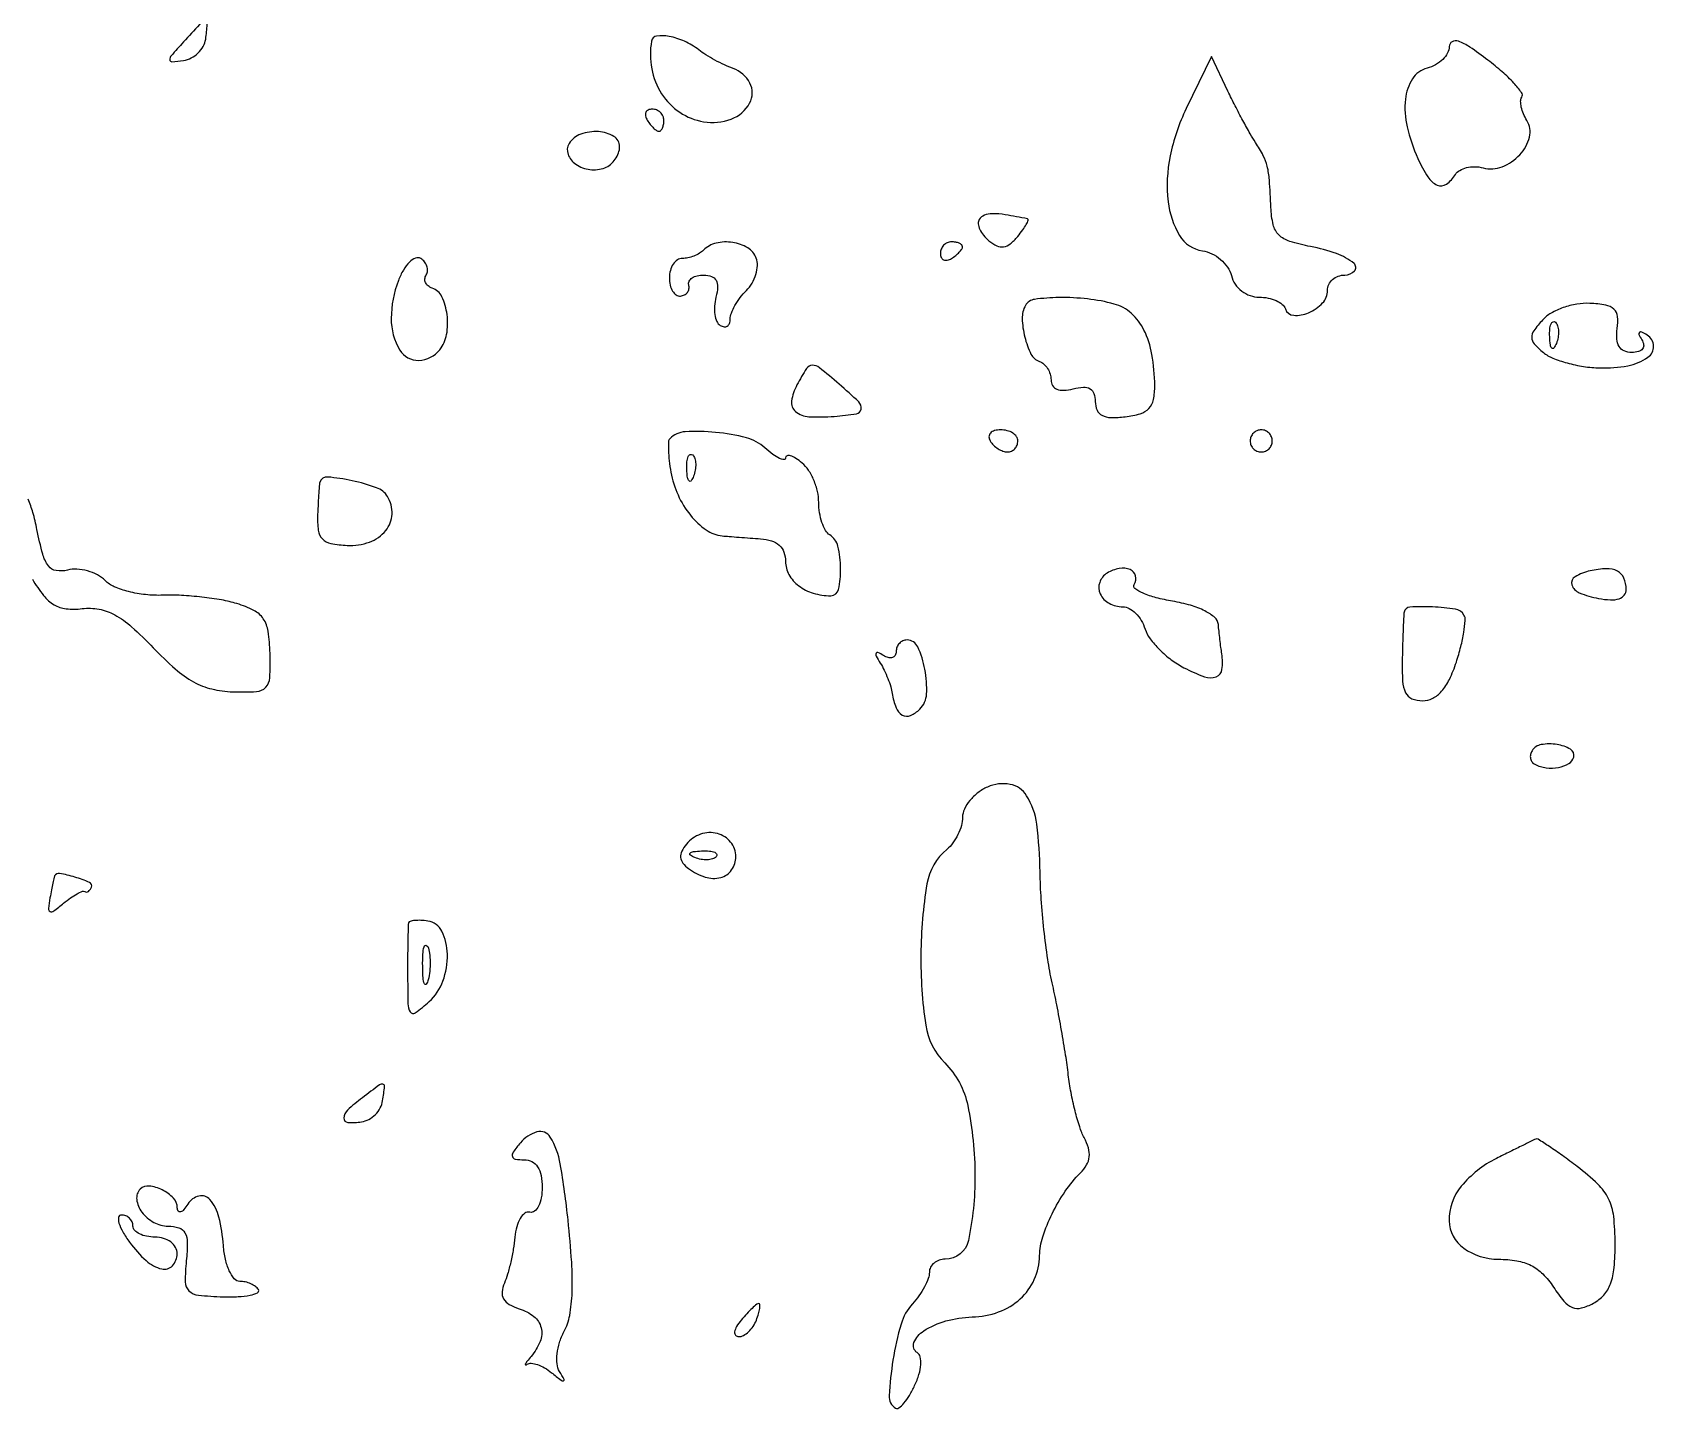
# Model space of a CAD drawing. Extents: x 0 to 5034, y 0 to 2560.
# Drawn here: x 1566.9 to 1713.5, y 966.5 to 1090.9 of the extents above; entities that cross this region are included whole.
import ezdxf

# ---------------------------------------------------------------- set-up
doc = ezdxf.new("R2010")
doc.units = 0

msp = doc.modelspace()

# ---------------------------------------------------------------- linework, layer by layer
for points in [[(1580.568603, 1090.075805, 0.005286), (1579.46245, 1088.827239, 0.18237), (1579.328564, 1088.464567, 0.435285), (1579.519364, 1088.289449, 0.016801), (1580.580487, 1088.408934, 0.084275), (1581.268867, 1088.632391, 0.071263), (1581.890588, 1089.080312, 0.072374), (1582.353247, 1089.67682, 0.09263), (1582.578388, 1090.333129, 0.019066), (1582.721463, 1091.657664, 0.473108), (1582.487066, 1091.878874, 0.172957), (1582.017329, 1091.640342, 0.00571)], [(1622.884846, 1090.161516, 0.089437), (1622.900003, 1087.655867, 0.097343), (1623.799434, 1085.394286, 0.10183), (1625.445041, 1083.715967, 0.107618), (1627.588323, 1082.865207, 0.130068), (1630.073367, 1083.10257, 0.180024), (1631.755662, 1084.548975, 0.251402), (1631.777043, 1086.357445, 0.189103), (1630.25, 1087.686619, -0.023357), (1629.481605, 1088.001706, -0.01484), (1628.617241, 1088.435925, -0.014905), (1627.792496, 1088.913655, -0.026589), (1627.149118, 1089.361404, 0.058152), (1625.872165, 1090.135525, 0.060909), (1624.470841, 1090.579997, 0.080389), (1623.348264, 1090.608115, 0.326695)], [(1695, 1089.667523, -0.125306), (1694.850445, 1089.080137, -0.07453), (1694.4125, 1088.500942, -0.066767), (1693.76463, 1088.017299, -0.063122), (1693, 1087.710251, 0.188632), (1691.674165, 1086.746282, 0.117226), (1691.032015, 1084.90679, 0.083094), (1691.19152, 1082.391501, 0.049638), (1692.160515, 1079.547053, 0.034448), (1693.071686, 1077.864779, 0.150939), (1693.921918, 1077.139999, 0.260773), (1694.742923, 1077.225597, 0.101131), (1695.553842, 1078.087118, -0.12482), (1695.94683, 1078.467323, -0.070608), (1696.566012, 1078.714295, -0.063342), (1697.306106, 1078.797557, -0.060397), (1698.056042, 1078.695596, 0.157416), (1699.77891, 1078.793028, 0.114363), (1701.37849, 1079.87916, 0.125002), (1702.245591, 1081.47454, 0.203414), (1702.015393, 1082.975094, -0.039748), (1701.708699, 1083.572752, -0.045275), (1701.516103, 1084.186274, -0.050702), (1701.455062, 1084.7272, -0.142102), (1701.556239, 1085.090997, 0.307135), (1701.538909, 1085.499432, 0.02575), (1700.83062, 1086.357836, 0.027274), (1699.797311, 1087.369671, 0.017192), (1698.490256, 1088.439634, 0.013916), (1696.857873, 1089.614329, 0.064504), (1695.822401, 1090.136556, 0.208174), (1695.259094, 1090.095812, 0.278941)], [(1671.225002, 1084.056868, 0.061135), (1669.770224, 1079.767598, 0.079714), (1669.580808, 1075.633155, 0.107967), (1670.627508, 1072.561406, 0.224406), (1672.688788, 1071.193807, -0.078649), (1673.532423, 1070.931672, -0.063121), (1674.326414, 1070.406565, -0.064064), (1674.952981, 1069.709874, -0.087402), (1675.304444, 1068.943807, 0.085743), (1675.65114, 1068.181517, 0.079061), (1676.241565, 1067.554947, 0.079045), (1676.997426, 1067.142476, 0.085651), (1677.823047, 1067, -0.049177), (1678.618162, 1066.921607, -0.056107), (1679.346332, 1066.689439, -0.064425), (1679.90436, 1066.347756, -0.143716), (1680.185743, 1065.942771, 0.301844), (1680.936807, 1065.35655, 0.122576), (1682.278006, 1065.583298, 0.100143), (1683.546516, 1066.471841, 0.192356), (1684, 1067.606989, -0.111144), (1684.119605, 1068.138404, -0.100035), (1684.457961, 1068.590803, -0.094693), (1684.963759, 1068.894269, -0.088122), (1685.559017, 1069, 0.206491), (1686.429586, 1069.375542, 0.432687), (1686.389681, 1070.034887, 0.087986), (1684.799137, 1070.941565, 0.039304), (1682.464921, 1071.572559, -0.028209), (1680.584474, 1072.03642, -0.120571), (1679.599551, 1072.62445, -0.142782), (1679.086777, 1073.543471, -0.045541), (1678.875, 1075.111291, 0.006274), (1678.736196, 1077.596539, 0.041009), (1678.549159, 1078.83146, 0.062428), (1678.191296, 1079.790986, 0.025687), (1677.484687, 1080.988617, -0.017268), (1677.005389, 1081.770601, -0.005544), (1676.347464, 1082.962849, -0.005523), (1675.644065, 1084.30699, -0.006153), (1674.996041, 1085.619007), (1673.492083, 1088.760781)], [(1622.5, 1083, 0.029505), (1622.768994, 1082.617226, 0.035638), (1623.066025, 1082.29375, 0.038439), (1623.34829, 1082.065539, 0.151918), (1623.559017, 1082, 0.210953), (1623.727648, 1082.07446, 0.081139), (1623.870461, 1082.29375, 0.061769), (1623.967655, 1082.617151, 0.042167), (1624, 1083, 0.105053), (1623.918938, 1083.381556, 0.099167), (1623.688914, 1083.70625, 0.09642), (1623.345238, 1083.923877, 0.093332), (1622.940983, 1084, 0.108972), (1622.586039, 1083.921712, 0.182303), (1622.3746, 1083.70625, 0.161196), (1622.343488, 1083.3821, 0.082592)], [(1615.430902, 1080.888197, 0.232084), (1615.335595, 1079.9136, 0.155335), (1616.041356, 1079.016931, 0.118628), (1617.320371, 1078.536062, 0.123085), (1618.659316, 1078.699509, 0.082361), (1619.171829, 1079.000322, 0.065856), (1619.606174, 1079.472049, 0.0664), (1619.899802, 1080.036009, 0.087076), (1620, 1080.606989, 0.264161), (1619.471136, 1081.538161, 0.119636), (1618.085035, 1081.966337, 0.101783), (1616.48001, 1081.737863, 0.169844)], [(1652.514981, 1074.02424, 0.167606), (1652.427443, 1073.635425, 0.077973), (1652.565244, 1073.13026, 0.06403), (1652.895942, 1072.590664, 0.050133), (1653.378332, 1072.100976, 0.06121), (1654.097617, 1071.639473, 0.149907), (1654.712748, 1071.546134, 0.136429), (1655.312502, 1071.812669, 0.047209), (1655.989766, 1072.487669, 0.016104), (1656.444861, 1073.073424, 0.030315), (1656.766791, 1073.578228, 0.037664), (1656.94011, 1073.954352, 0.460042), (1656.872445, 1074.076511, 0.009389), (1654.865026, 1074.449755, 0.044292), (1653.697932, 1074.539248, 0.088127), (1652.971289, 1074.401161, 0.164877)], [(1627.583333, 1071.25, -0.064082), (1627.211141, 1070.962682, -0.039128), (1626.710938, 1070.720313, -0.038656), (1626.168334, 1070.555011, -0.054664), (1625.666667, 1070.5, 0.148195), (1625.221754, 1070.365171, 0.098894), (1624.842708, 1069.985938, 0.082425), (1624.587143, 1069.419033, 0.064853), (1624.5, 1068.75, 0.055685), (1624.573972, 1068.087854, 0.080763), (1624.79375, 1067.543437, 0.105784), (1625.118995, 1067.19824, 0.177849), (1625.5, 1067.1, 0.093907), (1625.862485, 1067.206961, 0.113761), (1626.132812, 1067.435, 0.119228), (1626.267928, 1067.749164, 0.11039), (1626.25, 1068.1, -0.188469), (1626.284877, 1068.44202, -0.129274), (1626.548323, 1068.735625, -0.09101), (1627.016146, 1068.933884, -0.054886), (1627.616631, 1069, -0.088364), (1628.309635, 1068.876563, -0.181338), (1628.721384, 1068.521709, -0.142079), (1628.857086, 1067.910363, -0.048022), (1628.710511, 1067.000996, 0.046215), (1628.577577, 1066.194768, 0.054994), (1628.607491, 1065.424696, 0.064046), (1628.78447, 1064.801315, 0.15438), (1629.09388, 1064.441979, 0.102532), (1629.439243, 1064.316215, 0.178544), (1629.733827, 1064.378538, 0.166416), (1629.931318, 1064.62319, 0.087554), (1630, 1065.012412, -0.093259), (1630.100751, 1065.547882, -0.035253), (1630.428144, 1066.238932, -0.033411), (1630.899753, 1066.959217, -0.034737), (1631.45751, 1067.600367, 0.06388), (1631.972779, 1068.267291, 0.05863), (1632.321055, 1069.061858, 0.062476), (1632.458748, 1069.858335, 0.103569), (1632.350522, 1070.528939, 0.165953), (1631.578809, 1071.453907, 0.09944), (1630.219737, 1071.947458, 0.095599), (1628.726729, 1071.886957, 0.139463)], [(1649, 1070.940983, 0.108972), (1649.078288, 1070.586039, 0.182303), (1649.29375, 1070.3746, 0.161196), (1649.6179, 1070.343488, 0.082592), (1650, 1070.5, 0.029505), (1650.382774, 1070.768994, 0.035638), (1650.70625, 1071.066025, 0.038439), (1650.934461, 1071.34829, 0.151918), (1651, 1071.559017, 0.210953), (1650.92554, 1071.727648, 0.081139), (1650.70625, 1071.870461, 0.061769), (1650.382849, 1071.967655, 0.042167), (1650, 1072, 0.105053), (1649.618444, 1071.918938, 0.099167), (1649.29375, 1071.688914, 0.09642), (1649.076123, 1071.345238, 0.093332)], [(1599.996493, 1068.490776, 0.088507), (1599.351142, 1065.075657, 0.138779), (1600.130384, 1062.210914, 0.273451), (1601.843116, 1061.285085, 0.218557), (1603.74913, 1062.25, 0.126261), (1604.360503, 1063.616745, 0.073801), (1604.400378, 1065.421104, 0.078863), (1603.932628, 1067.031738, 0.205055), (1603.048225, 1067.817258, -0.089291), (1602.683166, 1068.016625, -0.118288), (1602.452612, 1068.315325, -0.128484), (1602.393648, 1068.66663, -0.1166), (1602.510081, 1069.016312, 0.119671), (1602.63108, 1069.387186, 0.100683), (1602.580035, 1069.798289, 0.092057), (1602.363821, 1070.186815, 0.081632), (1602.014439, 1070.491076, 0.241724), (1601.549036, 1070.528025, 0.096771), (1601.001667, 1070.163063, 0.066519), (1600.453562, 1069.45237, 0.040218)], [(1656.688535, 1066.25, 0.138549), (1656.394569, 1065.072906, 0.05321), (1656.626827, 1063.387375, 0.053206), (1657.188505, 1061.846566, 0.200933), (1657.945544, 1061.184819, -0.101851), (1658.348618, 1060.951483, -0.070383), (1658.690254, 1060.547937, -0.066957), (1658.921076, 1060.042319, -0.073769), (1659, 1059.510286, 0.138708), (1659.14446, 1058.999573, 0.161113), (1659.529088, 1058.675603, 0.111351), (1660.158168, 1058.5749, 0.048218), (1661, 1058.710251, -0.048143), (1661.92225, 1058.858673, -0.148312), (1662.530609, 1058.715509, -0.182903), (1662.880738, 1058.285524, -0.080569), (1663, 1057.550209, 0.1033), (1663.159825, 1056.784871, 0.174562), (1663.604842, 1056.314192, 0.114117), (1664.410019, 1056.116706, 0.032438), (1665.705294, 1056.183578, 0.042169), (1667.066474, 1056.460529, 0.132314), (1667.856055, 1056.942577, 0.142252), (1668.264195, 1057.732362, 0.051703), (1668.379938, 1059, 0.039637), (1668.120623, 1061.826398, 0.072649), (1667.403792, 1064.020566, 0.093637), (1666.254786, 1065.539755, 0.11921), (1664.716881, 1066.378375, 0.037225), (1662.302157, 1066.836545, 0.032282), (1659.727257, 1066.961662, 0.028589), (1657.507562, 1066.798997, 0.23425)], [(1703.434973, 1064.928146, 0.027598), (1702.650495, 1063.958807, 0.164006), (1702.460603, 1063.345114, 0.180399), (1702.689763, 1062.77468, 0.034794), (1703.508477, 1061.992965, 0.077226), (1704.352863, 1061.488447, 0.02958), (1705.652957, 1061.049966, 0.028434), (1707.145325, 1060.732982, 0.031114), (1708.619694, 1060.599582, 0.052984), (1711.132872, 1060.79561, 0.10612), (1712.962569, 1061.558775, 0.255613), (1713.470591, 1062.574737, 0.250127), (1712.89405, 1063.565481, 0.025211), (1712.401046, 1063.836839, 0.295997), (1712.193627, 1063.811237, 0.339828), (1712.151809, 1063.621791, 0.028924), (1712.404508, 1063.154508, -0.102601), (1712.573935, 1062.689046, -0.205635), (1712.474819, 1062.317974, -0.164115), (1712.107459, 1062.077902, -0.063462), (1711.496159, 1062, -0.100998), (1710.808002, 1062.140438, -0.156793), (1710.35374, 1062.533806, -0.122693), (1710.145904, 1063.201197, -0.050534), (1710.187142, 1064.154048, 0.059824), (1710.214365, 1065.254782, 0.184801), (1709.889533, 1065.909993, 0.143656), (1709.142643, 1066.279761, 0.031891), (1707.710202, 1066.438812, 0.053651), (1706.533005, 1066.367647, 0.043046), (1705.303561, 1066.048974, 0.044544), (1704.206538, 1065.547596, 0.079546)], [(1704.683114, 1062.8125, -0.054073), (1704.461564, 1062.395823, -0.470617), (1704.279315, 1062.37858, -0.168741), (1704.137993, 1062.670344, -0.018894), (1704.078947, 1063.416667, -0.028489), (1704.089945, 1064.112848, -0.077125), (1704.200665, 1064.592839, -0.208169), (1704.385309, 1064.77538, -0.296942), (1704.604167, 1064.729167, -0.126455), (1704.797407, 1064.402231, -0.060344), (1704.876576, 1063.916927, -0.05415), (1704.839148, 1063.359369, -0.051402)], [(1636.032479, 1059.060688, 0.085398), (1635.548672, 1057.605697, 0.260898), (1635.902113, 1056.666091, 0.16294), (1637.105589, 1056.188821, 0.034284), (1639.399802, 1056.221017, 0.017271), (1641.413852, 1056.45797, 0.327718), (1641.837067, 1056.880871, 0.245584), (1641.616652, 1057.525963, 0.011367), (1639.84699, 1059.132705, 0.008479), (1638.069567, 1060.622205, 0.176657), (1637.423288, 1060.84417, 0.25218), (1636.899957, 1060.54942, 0.018103)], [(1624.531801, 1054.198467, 0.189724), (1624.410907, 1053.920624, 0.017489), (1624.410568, 1053.155363, 0.020618), (1624.482127, 1052.21265, 0.014696), (1624.636594, 1051.164973, 0.063354), (1625.277435, 1049.110149, 0.062525), (1626.414386, 1047.271202, 0.06923), (1627.826089, 1045.945664, 0.132552), (1629.2746, 1045.413428, 0.002527), (1629.897316, 1045.36131, 0.000864), (1630.800976, 1045.291846, 0.000859), (1631.798721, 1045.218606, 0.000991), (1632.75, 1045.152314, -0.059985), (1633.728421, 1044.966763, -0.108052), (1634.432739, 1044.561142, -0.121132), (1634.853074, 1043.935965, -0.087934), (1635, 1043.106989, 0.128078), (1635.311619, 1041.910425, 0.103021), (1636.186169, 1040.902892, 0.090126), (1637.506187, 1040.23095, 0.0729), (1639.081787, 1040, 0.352969), (1639.789317, 1040.570556, 0.057161), (1639.977535, 1042.459226, 0.053319), (1639.730742, 1044.481993, 0.199921), (1639, 1045.5, -0.126268), (1638.61574, 1045.899452, -0.046682), (1638.29375, 1046.617557, -0.04255), (1638.073901, 1047.503768, -0.039551), (1638, 1048.436572, 0.056318), (1637.889369, 1049.415657, 0.043376), (1637.559375, 1050.439726, 0.044511), (1637.074601, 1051.354318, 0.075572), (1636.5, 1052, 0.029225), (1635.923608, 1052.424056, 0.068547), (1635.440625, 1052.650832, 0.154009), (1635.133145, 1052.649751, 0.326309), (1635, 1052.467457, -0.424519), (1634.842772, 1052.315647, -0.104838), (1634.454145, 1052.412388, -0.048978), (1633.855779, 1052.779875, -0.021735), (1633.141771, 1053.371699, 0.120528), (1631.459254, 1054.281412, 0.04003), (1628.678968, 1054.775135, 0.038361), (1625.934469, 1054.827416, 0.183975)], [(1653.5, 1054, 0.06081), (1653.806203, 1053.617485, 0.051032), (1654.2129, 1053.29375, 0.053229), (1654.653442, 1053.073302, 0.089642), (1655.059017, 1053, 0.105429), (1655.418051, 1053.076556, 0.099231), (1655.723586, 1053.29375, 0.096318), (1655.928382, 1053.618268, 0.092995), (1656, 1054, 0.153634), (1655.879982, 1054.381379, 0.097988), (1655.542039, 1054.70625, 0.080552), (1655.037096, 1054.925455, 0.062283), (1654.440983, 1055, 0.066118), (1653.889346, 1054.926733, 0.138808), (1653.521475, 1054.70625, 0.191142), (1653.392057, 1054.379648, 0.139169)], [(1677, 1054, 0.099038), (1677.076342, 1053.618362, 0.097945), (1677.29375, 1053.29375, 0.097945), (1677.618362, 1053.076342, 0.099038), (1678, 1053, 0.099038), (1678.381638, 1053.076342, 0.097945), (1678.70625, 1053.29375, 0.097945), (1678.923658, 1053.618362, 0.099038), (1679, 1054, 0.099038), (1678.923658, 1054.381638, 0.097945), (1678.70625, 1054.70625, 0.097945), (1678.381638, 1054.923658, 0.099038), (1678, 1055, 0.099038), (1677.618362, 1054.923658, 0.097945), (1677.29375, 1054.70625, 0.097945), (1677.076342, 1054.381638, 0.099038)], [(1626.683114, 1050.8125, -0.054073), (1626.461564, 1050.395823, -0.470617), (1626.279315, 1050.37858, -0.168741), (1626.137993, 1050.670344, -0.018894), (1626.078947, 1051.416667, -0.028489), (1626.089945, 1052.112848, -0.077125), (1626.200665, 1052.592839, -0.208169), (1626.385309, 1052.77538, -0.296942), (1626.604167, 1052.729167, -0.126455), (1626.797407, 1052.402231, -0.060344), (1626.876576, 1051.916927, -0.05415), (1626.839148, 1051.359369, -0.051402)], [(1592.9, 1050.283022, 0.065573), (1592.856701, 1050.078552, 0.002495), (1592.8, 1049.300345, 0.004446), (1592.745579, 1048.376696, 0.003113), (1592.7, 1047.335172, 0.040292), (1592.761216, 1045.913455, 0.161939), (1593.13033, 1045.138799, 0.155346), (1593.900505, 1044.721229, 0.036226), (1595.379087, 1044.548689, 0.0971), (1597.380386, 1044.850841, 0.135666), (1598.852779, 1045.886788, 0.161761), (1599.428402, 1047.383102, 0.151154), (1599.016255, 1048.973699, 0.170061), (1598.03592, 1049.76698, 0.033145), (1595.816184, 1050.398445, 0.030446), (1593.600921, 1050.733287, 0.342609)], [(1664.074139, 1042.04582, 0.172939), (1663.396916, 1041.199274, 0.194347), (1663.450509, 1040.162951, 0.161366), (1664.250419, 1039.313808, 0.124454), (1665.491629, 1039, -0.127878), (1666.064382, 1038.85108, -0.069217), (1666.649219, 1038.409278, -0.061715), (1667.157119, 1037.758014, -0.057999), (1667.503481, 1036.989033, 0.082771), (1667.951783, 1036.11192, 0.037462), (1668.798011, 1035.132461, 0.035764), (1669.867833, 1034.209455, 0.0408), (1671.014118, 1033.492699, 0.030949), (1672.875042, 1032.671972, 0.178161), (1673.933855, 1032.671051, 0.27961), (1674.455748, 1033.324745, 0.069912), (1674.439866, 1034.75, -0.00537), (1674.358115, 1035.330117, -0.002882), (1674.269054, 1036.047618, -0.002869), (1674.186626, 1036.780557, -0.004491), (1674.125, 1037.412102, 0.196589), (1673.807994, 1038.026225, 0.059512), (1672.917355, 1038.618912, 0.04683), (1671.613029, 1039.131866, 0.028441), (1669.995751, 1039.500718, -0.021386), (1668.496824, 1039.820414, -0.039578), (1667.320664, 1040.225927, -0.055324), (1666.584247, 1040.6492, -0.391368), (1666.512062, 1041.019517, 0.201099), (1666.634859, 1041.79688, 0.237339), (1666.156448, 1042.357676, 0.14603), (1665.164477, 1042.465675, 0.093272)], [(1707.75, 1042.25074, 0.073086), (1706.376651, 1041.719323, 0.350262), (1706.08499, 1040.993027, 0.229678), (1706.758636, 1040.260397, 0.046761), (1708.5, 1039.755249, 0.035255), (1709.585606, 1039.626106, 0.091871), (1710.361826, 1039.731779, 0.150756), (1710.823848, 1040.060083, 0.164907), (1711, 1040.579655, 0.101252), (1710.791679, 1041.597834, 0.174808), (1710.209401, 1042.223179, 0.129357), (1709.211124, 1042.443944, 0.045945)], [(1690.916667, 1038.5, 0.029942), (1690.880372, 1038.156532, 0.001555), (1690.833333, 1037.045312, 0.00246), (1690.78799, 1035.722903, 0.001784), (1690.75, 1034.25, 0.019259), (1690.782163, 1032.276213, 0.100313), (1691.055072, 1031.228261, 0.182437), (1691.625511, 1030.691304, 0.098888), (1692.583333, 1030.5, 0.119501), (1693.502576, 1030.722883, 0.094507), (1694.310561, 1031.355422, 0.069012), (1695.018608, 1032.435342, 0.031822), (1695.641569, 1034, 0.016632), (1696.045808, 1035.395156, 0.0219), (1696.315443, 1036.692188, 0.020085), (1696.445986, 1037.765698, 0.156725), (1696.332552, 1038.25, 0.221624), (1695.556988, 1038.773343, 0.027827), (1693.488102, 1038.984619, 0.02634), (1691.440659, 1038.971227, 0.349927)], [(1645, 1034.940983, -0.132745), (1644.906838, 1034.596262, -0.19028), (1644.660863, 1034.40265, -0.143226), (1644.287383, 1034.400314, -0.068937), (1643.845492, 1034.595492, 0.030326), (1643.35236, 1034.860388, 0.428831), (1643.184901, 1034.793907, 0.222909), (1643.199229, 1034.538263, 0.01581), (1643.567371, 1033.904508, -0.026996), (1643.917873, 1033.268807, -0.018846), (1644.245977, 1032.51847, -0.019069), (1644.506648, 1031.773035, -0.037026), (1644.646844, 1031.158369, 0.054445), (1644.986986, 1029.874648, 0.173562), (1645.557344, 1029.213082, 0.233178), (1646.293743, 1029.170742, 0.096463), (1647.143451, 1029.743451, 0.185481), (1647.746882, 1031.099783, 0.058948), (1647.598538, 1033.345847, 0.061533), (1646.956457, 1035.373859, 0.293319), (1645.980948, 1036, 0.107141), (1645.606686, 1035.918871, 0.099505), (1645.288153, 1035.688914, 0.095846), (1645.074598, 1035.345271, 0.091487)], [(1702.487659, 1025.980032, 0.086456), (1702.347192, 1025.629461, 0.102024), (1702.345313, 1025.272696, 0.11056), (1702.481778, 1024.965717, 0.11748), (1702.733688, 1024.754232, 0.085984), (1703.764165, 1024.443417, 0.076224), (1704.8851, 1024.477903, 0.087776), (1705.803236, 1024.82141, 0.194412), (1706.25, 1025.404671, 0.34024), (1705.96037, 1026.116771, 0.094491), (1704.74709, 1026.546191, 0.079865), (1703.313066, 1026.535234, 0.215807)], [(1653.248936, 1022.697875, 0.058752), (1652.388906, 1022.185768, 0.056802), (1651.660625, 1021.482508, 0.061607), (1651.165395, 1020.70361, 0.111275), (1651, 1019.96963, -0.069356), (1650.895909, 1019.222831, -0.044584), (1650.582338, 1018.404903, -0.04412), (1650.122385, 1017.643436, -0.061705), (1649.578172, 1017.064877, 0.180512), (1647.782873, 1013.935818, 0.038523), (1647.230541, 1007.581839, 0.039047), (1647.669079, 1001.176176, 0.16112), (1649.390813, 997.752044, -0.146604), (1651.468416, 993.896615, -0.050236), (1652.126166, 987.517196, -0.052537), (1651.527008, 981.699203, -0.354637), (1649.432612, 980, 0.080314), (1648.885404, 979.911532, 0.091452), (1648.42083, 979.655943, 0.100743), (1648.110223, 979.275456, 0.121548), (1648, 978.828741, -0.09132), (1647.895734, 978.26262, -0.031722), (1647.550134, 977.504442, -0.030264), (1647.054634, 976.699197, -0.030868), (1646.46854, 975.965238, 0.113491), (1645.446628, 974.136366, 0.03084), (1644.712883, 970.883776, 0.025725), (1644.360432, 967.656373, 0.275294), (1644.944519, 966.534289, 0.3156), (1645.246109, 966.551752, 0.050398), (1645.694619, 966.986624, 0.040464), (1646.192842, 967.685624, 0.024361), (1646.671986, 968.58469, 0.034494), (1647.062892, 969.586659, 0.056886), (1647.233794, 970.478345, 0.075962), (1647.181327, 971.168111, 0.200023), (1646.897927, 971.563085, -0.367816), (1646.608052, 972.460885, -0.152074), (1647.488438, 973.517981, -0.076301), (1649.501174, 974.422153, -0.060443), (1651.862628, 974.777031, 0.079931), (1654.259599, 975.232917, 0.097629), (1656.211219, 976.408389, 0.10362), (1657.490442, 978.17198, 0.101224), (1657.968197, 980.315741, -0.073896), (1658.255439, 982.040372, -0.036346), (1659.093184, 984.106426, -0.035389), (1660.282724, 986.143037, -0.046539), (1661.655953, 987.79881, 0.064822), (1662.213491, 988.523252, 0.105057), (1662.454914, 989.258843, 0.098479), (1662.38351, 990.063146, 0.051678), (1662.001929, 990.996395, -0.045049), (1661.588921, 991.969561, -0.015781), (1661.168973, 993.431278, -0.015523), (1660.805856, 995.077031, -0.017528), (1660.562312, 996.67695, 0.009559), (1660.3195, 998.462918, 0.004862), (1659.949557, 1000.698854, 0.004828), (1659.523132, 1002.998511, 0.007202), (1659.101951, 1005, -0.0187), (1658.707053, 1007.117026, -0.009607), (1658.363079, 1009.79375, -0.009534), (1658.114219, 1012.566152, -0.01419), (1658.011748, 1015, 0.028409), (1657.704306, 1019.353433, 0.107097), (1656.795872, 1021.915932, 0.21169), (1655.294685, 1022.941865, 0.151644)], [(1626.031357, 1017.537783, 0.059128), (1625.617012, 1016.897852, 0.138195), (1625.514766, 1016.341767, 0.14386), (1625.718811, 1015.828785, 0.066181), (1626.237669, 1015.321326, 0.084789), (1627.728649, 1014.558422, 0.139054), (1629.136446, 1014.519784, 0.17962), (1630.119686, 1015.198749, 0.153949), (1630.5, 1016.404671, 0.170357), (1630.035883, 1017.727331, 0.163308), (1628.838942, 1018.498071, 0.147205), (1627.317217, 1018.431108, 0.136281)], [(1628.729167, 1016.395833, -0.126455), (1628.402231, 1016.202593, -0.060344), (1627.916927, 1016.123424, -0.05415), (1627.359369, 1016.160852, -0.051402), (1626.8125, 1016.316886, -0.054073), (1626.395823, 1016.538436, -0.470617), (1626.37858, 1016.720685, -0.168741), (1626.670344, 1016.862007, -0.018894), (1627.416667, 1016.921053, -0.028489), (1628.112848, 1016.910055, -0.077125), (1628.592839, 1016.799335, -0.208169), (1628.77538, 1016.614691, -0.296942)], [(1568.923489, 1014.661516, 0.056443), (1568.882259, 1014.540999, 0.001668), (1568.768639, 1014.016989, 0.003315), (1568.640833, 1013.397824, 0.002279), (1568.503782, 1012.694193, 0.018576), (1568.354126, 1011.708403, 0.336466), (1568.507008, 1011.450805, 0.262036), (1568.841923, 1011.493401, 0.013419), (1569.733988, 1012.194193, -0.018965), (1570.361982, 1012.676369, -0.028518), (1570.94693, 1013.042982, -0.027647), (1571.432186, 1013.275924, -0.260021), (1571.653695, 1013.25, 0.17767), (1571.805361, 1013.207436, 0.130273), (1571.97171, 1013.265747, 0.094466), (1572.128787, 1013.422577, 0.058323), (1572.25, 1013.654671, 0.401949), (1572.072528, 1014.074912, 0.028239), (1570.756653, 1014.555797, 0.027507), (1569.375215, 1014.892257, 0.340378)], [(1600.916667, 1010.411516, 0.04283), (1600.883499, 1010.122325, 0.001821), (1600.857812, 1009.092758, 0.003115), (1600.839394, 1007.87078, 0.002211), (1600.833333, 1006.5, 0.00367), (1600.858255, 1003.10469, 0.134211), (1601.07253, 1002.363735, 0.440744), (1601.528411, 1002.275018, 0.024381), (1602.784764, 1003.305214, 0.12247), (1604.024924, 1005.151408, 0.091269), (1604.431327, 1007.580894, 0.110103), (1603.933961, 1009.652641, 0.247404), (1602.666274, 1010.578475, 0.023472), (1602.021721, 1010.642361, 0.036766), (1601.464989, 1010.630311, 0.041756), (1601.052232, 1010.555797, 0.28456)], [(1602.692991, 1005.269032, -0.087174), (1602.51666, 1004.883358, -0.597527), (1602.356533, 1004.900903, -0.080377), (1602.235556, 1005.431793, -0.012823), (1602.194949, 1006.5, -0.014395), (1602.212705, 1007.580113, -0.052471), (1602.315079, 1008.257153, -0.333666), (1602.47713, 1008.386009, -0.31318), (1602.655937, 1008.269032, -0.06278), (1602.814405, 1007.671085, -0.030339), (1602.872264, 1006.880008, -0.029507), (1602.832894, 1006.036634, -0.037336)], [(1596.75, 994.607954, 0.024051), (1595.402515, 993.478966, 0.199408), (1595.075623, 992.769298, 0.405153), (1595.430559, 992.374181, 0.053743), (1596.666871, 992.421612, 0.088375), (1597.322229, 992.640261, 0.071895), (1597.915964, 993.084036, 0.071895), (1598.359739, 993.677771, 0.088375), (1598.578388, 994.333129, 0.008328), (1598.748718, 995.645432, 0.403483), (1598.601396, 995.837389, 0.19914), (1598.285352, 995.758726, 0.003056)], [(1611.027641, 990.533305, 0.01906), (1610.383101, 989.693517, 0.213367), (1610.302993, 989.290182, 0.311115), (1610.556123, 989.05757, 0.034999), (1611.377555, 989, -0.119747), (1612.072918, 988.831042, -0.130336), (1612.587756, 988.364779, -0.098039), (1612.899516, 987.58469, -0.04622), (1613, 986.5, -0.043545), (1612.918033, 985.560595, -0.072527), (1612.669513, 984.807812, -0.106541), (1612.303302, 984.351182, -0.229197), (1611.874939, 984.25, 0.219846), (1611.428678, 984.152946, 0.096295), (1611.014806, 983.692188, 0.068942), (1610.694448, 982.939047, 0.043897), (1610.526699, 982, -0.019266), (1610.388354, 980.92136, -0.014456), (1610.15638, 979.74685, -0.014669), (1609.873259, 978.652869, -0.032214), (1609.579438, 977.840342, 0.078736), (1609.372533, 977.044141, 0.157283), (1609.509828, 976.415175, 0.134072), (1610.014098, 975.91899, 0.050902), (1610.927679, 975.522954, -0.090595), (1612.249564, 974.821222, -0.16659), (1612.90157, 973.8083, -0.157952), (1612.81261, 972.566897, -0.079518), (1611.991667, 971.208333, 0.010565), (1611.640137, 970.774628, 0.05264), (1611.475264, 970.508597, 0.571981), (1611.513673, 970.451169, 0.143318), (1611.649657, 970.499657, -0.183488), (1612.01328, 970.598056, -0.058376), (1612.570852, 970.476131, -0.049313), (1613.213788, 970.180918, -0.037855), (1613.849949, 969.741324, 0.004926), (1614.70284, 969.064939, 0.203578), (1614.925444, 969.005966, 0.523623), (1614.98636, 969.127884, 0.010131), (1614.57401, 969.845353, -0.109997), (1614.345447, 970.528698, -0.053423), (1614.348297, 971.454241, -0.048645), (1614.562368, 972.473397, -0.046821), (1614.971032, 973.445874, 0.078655), (1615.485782, 974.927336, 0.035244), (1615.706527, 976.983153, 0.025617), (1615.665851, 979.747039, 0.010238), (1615.338981, 983.520255, 0.014891), (1614.637452, 988.621364, 0.096486), (1613.730415, 991.039735, 0.335364), (1612.528873, 991.509145, 0.151994)], [(1699.263471, 989.114693, 0.103744), (1696.089352, 986.602497, 0.180745), (1694.993669, 983.47429, 0.237984), (1696.30722, 980.99972, 0.155107), (1699.452378, 980, -0.041925), (1701.106397, 979.861067, -0.075502), (1702.396148, 979.436064, -0.079438), (1703.458252, 978.665601, -0.051203), (1704.419126, 977.483085, 0.028492), (1705.36922, 976.199006, 0.123582), (1706.128457, 975.644385, 0.161426), (1706.944182, 975.591376, 0.059118), (1708.034136, 976.018269, 0.089765), (1708.973134, 976.762878, 0.093284), (1709.576399, 977.780159, 0.065036), (1709.90276, 979.244062, 0.022369), (1710, 981.416495, 0.027606), (1709.863883, 983.879995, 0.087118), (1709.401876, 985.461679, 0.087514), (1708.430008, 986.787448, 0.028017), (1706.566722, 988.381311, 0.006491), (1705.227871, 989.375279, 0.010178), (1704.048932, 990.191014, 0.004637), (1703.038747, 990.846598, 0.2474), (1702.816722, 990.864693, 0.013099), (1702.591527, 990.76143, 0.000375), (1701.642307, 990.294816, 0.00076), (1700.526556, 989.743193, 0.000523)], [(1576.666667, 986.333333, 0.231427), (1576.345189, 985.396466, 0.131299), (1576.805987, 984.260626, 0.106523), (1577.882062, 983.331879, 0.125604), (1579.182355, 983, -0.077303), (1580.165732, 982.847051, -0.197686), (1580.707178, 982.391981, -0.123344), (1580.918666, 981.512828, -0.023439), (1580.825366, 979.855764, 0.026109), (1580.728267, 977.950059, 0.201737), (1581.068049, 977.145115, 0.170137), (1581.91723, 976.749282, 0.017557), (1584.155389, 976.605764, 0.019031), (1585.525699, 976.618278, 0.038025), (1586.600588, 976.751381, 0.059765), (1587.263026, 976.969879, 0.448742), (1587.346372, 977.25, 0.09775), (1587.079086, 977.537312, 0.052429), (1586.657579, 977.779688, 0.049378), (1586.157971, 977.944372, 0.054989), (1585.653691, 978, -0.223465), (1585.164817, 978.229977, -0.065976), (1584.713841, 978.949897, -0.05219), (1584.363214, 979.995414, -0.035825), (1584.179016, 981.233691, 0.040496), (1583.771783, 983.806218, 0.117602), (1582.958387, 985.399305, 0.286318), (1581.966231, 985.713705, 0.19133), (1580.973672, 984.991641, -0.032307), (1580.608208, 984.488674, -0.133012), (1580.303147, 984.273929, -0.354007), (1580.103671, 984.342608, -0.137185), (1580.015313, 984.643011, 0.188451), (1579.657646, 985.523303, 0.086432), (1578.647566, 986.275192, 0.090135), (1577.481173, 986.620311, 0.227111)], [(1575.703315, 981.531425, 0.050558), (1577.185101, 979.876267, 0.126667), (1578.606578, 979.12247, 0.270753), (1579.573476, 979.414412, 0.189401), (1580, 980.5, 0.130775), (1579.846791, 981.075754, 0.10214), (1579.416667, 981.5625, 0.08892), (1578.769411, 981.888136, 0.072314), (1578, 982, -0.048028), (1577.234582, 982.073693, -0.068025), (1576.5875, 982.29375, -0.088204), (1576.151477, 982.618118, -0.191087), (1576, 983, 0.103799), (1575.919924, 983.381573, 0.098943), (1575.692536, 983.70625, 0.096755), (1575.352843, 983.923831, 0.094473), (1574.953315, 984, 0.366621), (1574.70824, 983.792397, 0.115544), (1574.74187, 983.274856, 0.057265), (1575.086962, 982.47948, 0.026353)], [(1631, 974.5, 0.035237), (1630.57205, 973.903434, 0.100348), (1630.396714, 973.425778, 0.22275), (1630.484197, 973.128897, 0.214681), (1630.770566, 973, 0.125677), (1631.201557, 973.11007, 0.064053), (1631.656816, 973.440625, 0.05745), (1632.065988, 973.926337, 0.054778), (1632.361626, 974.5, 0.019009), (1632.557685, 975.075405, 0.034664), (1632.666459, 975.559375, 0.044074), (1632.688496, 975.904913, 0.407084), (1632.59106, 976, 0.176553), (1632.395857, 975.928855, 0.014236), (1631.980891, 975.559375, 0.017822), (1631.50208, 975.074599, 0.012711)]]:
    msp.add_lwpolyline(points, format="xyb", close=True)
msp.add_lwpolyline([(1566.909097, 1041.5, 0.03335), (1567.924346, 1040.009489, 0.0931), (1568.871154, 1039.178239, 0.108659), (1569.963433, 1038.818251, 0.055635), (1571.41315, 1038.831674, -0.076121), (1572.940565, 1038.783492, -0.080285), (1574.353514, 1038.277775, -0.057112), (1575.885632, 1037.188515, -0.019559), (1577.842219, 1035.286522, 0.022388), (1579.823707, 1033.382001, 0.053714), (1581.487105, 1032.210734, 0.066307), (1583.130901, 1031.566054, 0.053254), (1585.015078, 1031.310269, 0.020554), (1587.172628, 1031.337411, 0.189533), (1588.007458, 1031.718569, 0.182406), (1588.376355, 1032.574275, 0.018796), (1588.395584, 1034.8114, 0.028917), (1588.22412, 1036.781632, 0.111862), (1587.786198, 1037.919376, 0.128599), (1586.937456, 1038.670988, 0.043682), (1585.395584, 1039.28983, 0.030389), (1584.01669, 1039.617942, 0.015174), (1582.240439, 1039.872792, 0.015005), (1580.379263, 1040.026035, 0.021377), (1578.720804, 1040.04162, -0.034623), (1577.146556, 1040.098109, -0.035843), (1575.613715, 1040.371883, -0.038587), (1574.315567, 1040.810064, -0.095975), (1573.488395, 1041.368748, 0.074017), (1572.788756, 1041.88709, 0.054546), (1571.892275, 1042.246077, 0.054822), (1570.945123, 1042.40123, 0.077306), (1570.095477, 1042.314717, -0.104914), (1569.069898, 1042.266773, -0.193017), (1568.365685, 1042.692443, -0.096543), (1567.844591, 1043.762247, -0.016315), (1567.327886, 1045.987541, 0.019561), (1566.95699, 1047.539114, 0.039381), (1566.522879, 1048.719264, 0.063721)], format="xyb")

doc.saveas('drawing.dxf')
